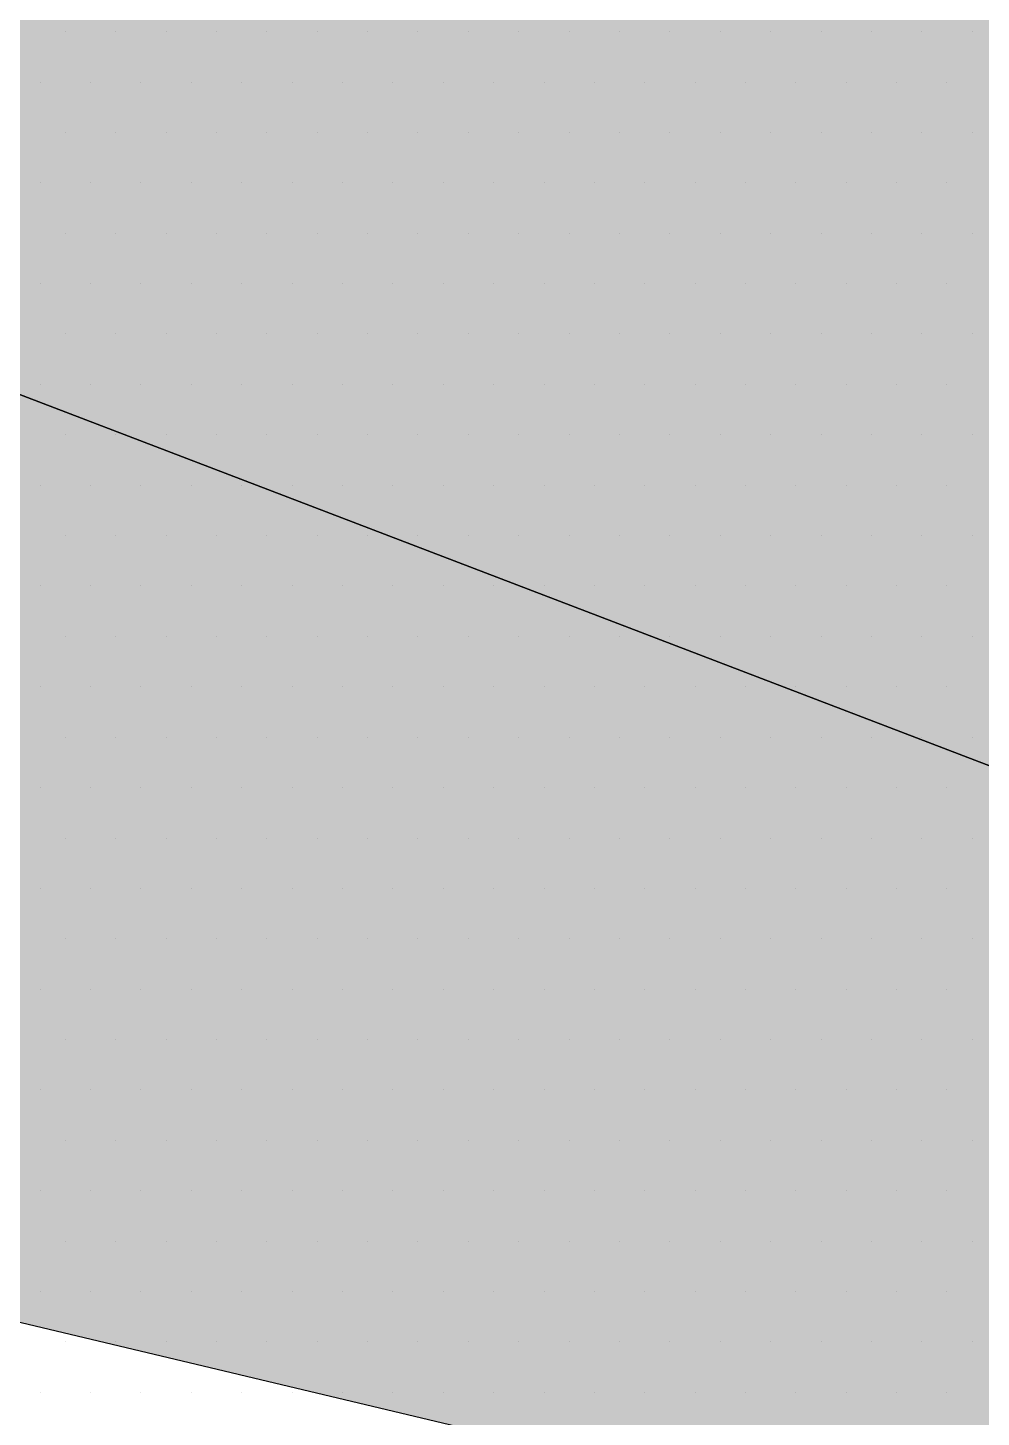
# Paper-space layout 'TOP_A1_00200_01-01-2017_MODELE' of a CAD drawing. Header units: millimetres. Extents: x -52 to 293, y -3 to 294.
# Drawn here: x 210.307 to 211.349, y 128.773 to 130.291 of the extents above; entities that cross this region are included whole.
import ezdxf

# ---------------------------------------------------------------- set-up
doc = ezdxf.new("R2010")
doc.units = ezdxf.units.MM
doc.header["$LTSCALE"] = 2
doc.linetypes.add('CACHEX2', pattern=[0.75, 0.5, -0.25])
for name, color, linetype in [('CALQUE_7', 4, 'Continuous'), ('CARTOUCHE', 7, 'Continuous'), ('rosace', 7, 'Continuous')]:
    doc.layers.add(name, color=color, linetype=linetype)

# ---------------------------------------------------------------- blocks, each defined once
blk = doc.blocks.new('A$C715108E3')
at = {"layer": 'CALQUE_7', "color": 131}
for p, q in [((-3.186, -13.3309), (-3.186, -13.3309)), ((-3.0942, -13.3309), (-3.0942, -13.3309)), ((-3.0024, -13.3309), (-3.0024, -13.3309)), ((-2.9109, -13.3309), (-2.9109, -13.3309)), ((-2.8191, -13.3309), (-2.8191, -13.3309)), ((-2.727, -13.3309), (-2.727, -13.3309)), ((-2.6358, -13.3309), (-2.6358, -13.3309)), ((-2.5439, -13.3309), (-2.5439, -13.3309)), ((-2.4519, -13.3309), (-2.4519, -13.3309)), ((-2.3599, -13.3309), (-2.3599, -13.3309)), ((-2.2686, -13.3309), (-2.2686, -13.3309)), ((-2.1766, -13.3309), (-2.1766, -13.3309)), ((-2.085, -13.3309), (-2.085, -13.3309)), ((-1.9933, -13.3309), (-1.9933, -13.3309)), ((-1.9015, -13.3309), (-1.9015, -13.3309)), ((-1.8097, -13.3309), (-1.8097, -13.3309)), ((-1.7182, -13.3309), (-1.7182, -13.3309)), ((-1.6264, -13.3309), (-1.6264, -13.3309)), ((-1.5345, -13.3309), (-1.5345, -13.3309)), ((-3.2318, -13.4233), (-3.2318, -13.4233)), ((-3.1399, -13.4233), (-3.1399, -13.4233)), ((-3.0485, -13.4233), (-3.0485, -13.4233)), ((-2.9566, -13.4233), (-2.9566, -13.4233)), ((-2.8648, -13.4233), (-2.8648, -13.4233)), ((-2.7733, -13.4233), (-2.7733, -13.4233)), ((-2.6815, -13.4233), (-2.6815, -13.4233)), ((-2.5895, -13.4233), (-2.5895, -13.4233)), ((-2.4975, -13.4233), (-2.4975, -13.4233)), ((-2.4062, -13.4233), (-2.4062, -13.4233)), ((-2.3142, -13.4233), (-2.3142, -13.4233)), ((-2.2223, -13.4233), (-2.2223, -13.4233)), ((-2.1309, -13.4233), (-2.1309, -13.4233)), ((-2.0391, -13.4233), (-2.0391, -13.4233)), ((-1.9472, -13.4233), (-1.9472, -13.4233)), ((-1.8558, -13.4233), (-1.8558, -13.4233)), ((-1.7639, -13.4233), (-1.7639, -13.4233)), ((-1.6721, -13.4233), (-1.6721, -13.4233)), ((-1.5806, -13.4233), (-1.5806, -13.4233)), ((-3.186, -13.5146), (-3.186, -13.5146)), ((-3.0942, -13.5146), (-3.0942, -13.5146)), ((-3.0024, -13.5146), (-3.0024, -13.5146)), ((-2.9109, -13.5146), (-2.9109, -13.5146)), ((-2.8191, -13.5146), (-2.8191, -13.5146)), ((-2.727, -13.5146), (-2.727, -13.5146)), ((-2.6358, -13.5146), (-2.6358, -13.5146)), ((-2.5439, -13.5146), (-2.5439, -13.5146)), ((-2.4519, -13.5146), (-2.4519, -13.5146)), ((-2.3599, -13.5146), (-2.3599, -13.5146)), ((-2.2686, -13.5146), (-2.2686, -13.5146)), ((-2.1766, -13.5146), (-2.1766, -13.5146)), ((-2.085, -13.5146), (-2.085, -13.5146)), ((-1.9933, -13.5146), (-1.9933, -13.5146)), ((-1.9015, -13.5146), (-1.9015, -13.5146)), ((-1.8097, -13.5146), (-1.8097, -13.5146)), ((-1.7182, -13.5146), (-1.7182, -13.5146)), ((-1.6264, -13.5146), (-1.6264, -13.5146)), ((-1.5345, -13.5146), (-1.5345, -13.5146)), ((-3.2318, -13.6058), (-3.2318, -13.6058)), ((-3.1399, -13.6058), (-3.1399, -13.6058)), ((-3.0485, -13.6058), (-3.0485, -13.6058)), ((-2.9566, -13.6058), (-2.9566, -13.6058)), ((-2.8648, -13.6058), (-2.8648, -13.6058)), ((-2.7733, -13.6058), (-2.7733, -13.6058)), ((-2.6815, -13.6058), (-2.6815, -13.6058)), ((-2.5895, -13.6058), (-2.5895, -13.6058)), ((-2.4975, -13.6058), (-2.4975, -13.6058)), ((-2.4062, -13.6058), (-2.4062, -13.6058)), ((-2.3142, -13.6058), (-2.3142, -13.6058)), ((-2.2223, -13.6058), (-2.2223, -13.6058)), ((-2.1309, -13.6058), (-2.1309, -13.6058)), ((-2.0391, -13.6058), (-2.0391, -13.6058)), ((-1.9472, -13.6058), (-1.9472, -13.6058)), ((-1.8558, -13.6058), (-1.8558, -13.6058)), ((-1.7639, -13.6058), (-1.7639, -13.6058)), ((-1.6721, -13.6058), (-1.6721, -13.6058)), ((-1.5806, -13.6058), (-1.5806, -13.6058)), ((-3.186, -13.6984), (-3.186, -13.6984)), ((-3.0942, -13.6984), (-3.0942, -13.6984)), ((-3.0024, -13.6984), (-3.0024, -13.6984)), ((-2.9109, -13.6984), (-2.9109, -13.6984)), ((-2.8191, -13.6984), (-2.8191, -13.6984)), ((-2.727, -13.6984), (-2.727, -13.6984)), ((-2.6358, -13.6984), (-2.6358, -13.6984)), ((-2.5439, -13.6984), (-2.5439, -13.6984)), ((-2.4519, -13.6984), (-2.4519, -13.6984)), ((-2.3599, -13.6984), (-2.3599, -13.6984)), ((-2.2686, -13.6984), (-2.2686, -13.6984)), ((-2.1766, -13.6984), (-2.1766, -13.6984)), ((-2.085, -13.6984), (-2.085, -13.6984)), ((-1.9933, -13.6984), (-1.9933, -13.6984)), ((-1.9015, -13.6984), (-1.9015, -13.6984)), ((-1.8097, -13.6984), (-1.8097, -13.6984)), ((-1.7182, -13.6984), (-1.7182, -13.6984)), ((-1.6264, -13.6984), (-1.6264, -13.6984)), ((-1.5345, -13.6984), (-1.5345, -13.6984)), ((-3.2318, -13.7897), (-3.2318, -13.7897)), ((-3.1399, -13.7897), (-3.1399, -13.7897)), ((-3.0485, -13.7897), (-3.0485, -13.7897)), ((-2.9566, -13.7897), (-2.9566, -13.7897)), ((-2.8648, -13.7897), (-2.8648, -13.7897)), ((-2.7733, -13.7897), (-2.7733, -13.7897)), ((-2.6815, -13.7897), (-2.6815, -13.7897)), ((-2.5895, -13.7897), (-2.5895, -13.7897)), ((-2.4975, -13.7897), (-2.4975, -13.7897)), ((-2.4062, -13.7897), (-2.4062, -13.7897)), ((-2.3142, -13.7897), (-2.3142, -13.7897)), ((-2.2223, -13.7897), (-2.2223, -13.7897)), ((-2.1309, -13.7897), (-2.1309, -13.7897)), ((-2.0391, -13.7897), (-2.0391, -13.7897)), ((-1.9472, -13.7897), (-1.9472, -13.7897)), ((-1.8558, -13.7897), (-1.8558, -13.7897)), ((-1.7639, -13.7897), (-1.7639, -13.7897)), ((-1.6721, -13.7897), (-1.6721, -13.7897)), ((-1.5806, -13.7897), (-1.5806, -13.7897)), ((-3.186, -13.8809), (-3.186, -13.8809)), ((-3.0942, -13.8809), (-3.0942, -13.8809)), ((-3.0024, -13.8809), (-3.0024, -13.8809)), ((-2.9109, -13.8809), (-2.9109, -13.8809)), ((-2.8191, -13.8809), (-2.8191, -13.8809)), ((-2.727, -13.8809), (-2.727, -13.8809)), ((-2.6358, -13.8809), (-2.6358, -13.8809)), ((-2.5439, -13.8809), (-2.5439, -13.8809)), ((-2.4519, -13.8809), (-2.4519, -13.8809)), ((-2.3599, -13.8809), (-2.3599, -13.8809)), ((-2.2686, -13.8809), (-2.2686, -13.8809)), ((-2.1766, -13.8809), (-2.1766, -13.8809)), ((-2.085, -13.8809), (-2.085, -13.8809)), ((-1.9933, -13.8809), (-1.9933, -13.8809)), ((-1.9015, -13.8809), (-1.9015, -13.8809)), ((-1.8097, -13.8809), (-1.8097, -13.8809)), ((-1.7182, -13.8809), (-1.7182, -13.8809)), ((-1.6264, -13.8809), (-1.6264, -13.8809)), ((-1.5345, -13.8809), (-1.5345, -13.8809)), ((-3.2318, -13.9735), (-3.2318, -13.9735)), ((-3.1399, -13.9735), (-3.1399, -13.9735)), ((-3.0485, -13.9735), (-3.0485, -13.9735)), ((-2.9566, -13.9735), (-2.9566, -13.9735)), ((-2.8648, -13.9735), (-2.8648, -13.9735)), ((-2.7733, -13.9735), (-2.7733, -13.9735)), ((-2.6815, -13.9735), (-2.6815, -13.9735)), ((-2.5895, -13.9735), (-2.5895, -13.9735)), ((-2.4975, -13.9735), (-2.4975, -13.9735)), ((-2.4062, -13.9735), (-2.4062, -13.9735)), ((-2.3142, -13.9735), (-2.3142, -13.9735)), ((-2.2223, -13.9735), (-2.2223, -13.9735)), ((-2.1309, -13.9735), (-2.1309, -13.9735)), ((-2.0391, -13.9735), (-2.0391, -13.9735)), ((-1.9472, -13.9735), (-1.9472, -13.9735)), ((-1.8558, -13.9735), (-1.8558, -13.9735)), ((-1.7639, -13.9735), (-1.7639, -13.9735)), ((-1.6721, -13.9735), (-1.6721, -13.9735)), ((-1.5806, -13.9735), (-1.5806, -13.9735)), ((-3.186, -14.065), (-3.186, -14.065)), ((-3.0942, -14.065), (-3.0942, -14.065)), ((-3.0024, -14.065), (-3.0024, -14.065)), ((-2.9109, -14.065), (-2.9109, -14.065)), ((-2.8191, -14.065), (-2.8191, -14.065)), ((-2.727, -14.065), (-2.727, -14.065)), ((-2.6358, -14.065), (-2.6358, -14.065)), ((-2.5439, -14.065), (-2.5439, -14.065)), ((-2.4519, -14.065), (-2.4519, -14.065)), ((-2.3599, -14.065), (-2.3599, -14.065)), ((-2.2686, -14.065), (-2.2686, -14.065)), ((-2.1766, -14.065), (-2.1766, -14.065)), ((-2.085, -14.065), (-2.085, -14.065)), ((-1.9933, -14.065), (-1.9933, -14.065)), ((-1.9015, -14.065), (-1.9015, -14.065)), ((-1.8097, -14.065), (-1.8097, -14.065)), ((-1.7182, -14.065), (-1.7182, -14.065)), ((-1.6264, -14.065), (-1.6264, -14.065)), ((-1.5345, -14.065), (-1.5345, -14.065)), ((-3.2318, -14.1574), (-3.2318, -14.1574)), ((-3.1399, -14.1574), (-3.1399, -14.1574)), ((-3.0485, -14.1574), (-3.0485, -14.1574)), ((-2.9566, -14.1574), (-2.9566, -14.1574)), ((-2.8648, -14.1574), (-2.8648, -14.1574)), ((-2.7733, -14.1574), (-2.7733, -14.1574)), ((-2.6815, -14.1574), (-2.6815, -14.1574)), ((-2.5895, -14.1574), (-2.5895, -14.1574)), ((-2.4975, -14.1574), (-2.4975, -14.1574)), ((-2.4062, -14.1574), (-2.4062, -14.1574)), ((-2.3142, -14.1574), (-2.3142, -14.1574)), ((-2.2223, -14.1574), (-2.2223, -14.1574)), ((-2.1309, -14.1574), (-2.1309, -14.1574)), ((-2.0391, -14.1574), (-2.0391, -14.1574)), ((-1.9472, -14.1574), (-1.9472, -14.1574)), ((-1.8558, -14.1574), (-1.8558, -14.1574)), ((-1.7639, -14.1574), (-1.7639, -14.1574)), ((-1.6721, -14.1574), (-1.6721, -14.1574)), ((-1.5806, -14.1574), (-1.5806, -14.1574)), ((-3.186, -14.2488), (-3.186, -14.2488)), ((-3.0942, -14.2488), (-3.0942, -14.2488)), ((-3.0024, -14.2488), (-3.0024, -14.2488)), ((-2.9109, -14.2488), (-2.9109, -14.2488)), ((-2.8191, -14.2488), (-2.8191, -14.2488)), ((-2.727, -14.2488), (-2.727, -14.2488)), ((-2.6358, -14.2488), (-2.6358, -14.2488)), ((-2.5439, -14.2488), (-2.5439, -14.2488)), ((-2.4519, -14.2488), (-2.4519, -14.2488)), ((-2.3599, -14.2488), (-2.3599, -14.2488)), ((-2.2686, -14.2488), (-2.2686, -14.2488)), ((-2.1766, -14.2488), (-2.1766, -14.2488)), ((-2.085, -14.2488), (-2.085, -14.2488)), ((-1.9933, -14.2488), (-1.9933, -14.2488)), ((-1.9015, -14.2488), (-1.9015, -14.2488)), ((-1.8097, -14.2488), (-1.8097, -14.2488)), ((-1.7182, -14.2488), (-1.7182, -14.2488)), ((-1.6264, -14.2488), (-1.6264, -14.2488)), ((-1.5345, -14.2488), (-1.5345, -14.2488)), ((-3.2318, -14.3401), (-3.2318, -14.3401)), ((-3.1399, -14.3401), (-3.1399, -14.3401)), ((-3.0485, -14.3401), (-3.0485, -14.3401)), ((-2.9566, -14.3401), (-2.9566, -14.3401)), ((-2.8648, -14.3401), (-2.8648, -14.3401)), ((-2.7733, -14.3401), (-2.7733, -14.3401)), ((-2.6815, -14.3401), (-2.6815, -14.3401)), ((-2.5895, -14.3401), (-2.5895, -14.3401)), ((-2.4975, -14.3401), (-2.4975, -14.3401)), ((-2.4062, -14.3401), (-2.4062, -14.3401)), ((-2.3142, -14.3401), (-2.3142, -14.3401)), ((-2.2223, -14.3401), (-2.2223, -14.3401)), ((-2.1309, -14.3401), (-2.1309, -14.3401)), ((-2.0391, -14.3401), (-2.0391, -14.3401)), ((-1.9472, -14.3401), (-1.9472, -14.3401)), ((-1.8558, -14.3401), (-1.8558, -14.3401)), ((-1.7639, -14.3401), (-1.7639, -14.3401)), ((-1.6721, -14.3401), (-1.6721, -14.3401)), ((-1.5806, -14.3401), (-1.5806, -14.3401)), ((-3.186, -14.4325), (-3.186, -14.4325)), ((-3.0942, -14.4325), (-3.0942, -14.4325)), ((-3.0024, -14.4325), (-3.0024, -14.4325)), ((-2.9109, -14.4325), (-2.9109, -14.4325)), ((-2.8191, -14.4325), (-2.8191, -14.4325)), ((-2.727, -14.4325), (-2.727, -14.4325)), ((-2.6358, -14.4325), (-2.6358, -14.4325)), ((-2.5439, -14.4325), (-2.5439, -14.4325)), ((-2.4519, -14.4325), (-2.4519, -14.4325)), ((-2.3599, -14.4325), (-2.3599, -14.4325)), ((-2.2686, -14.4325), (-2.2686, -14.4325)), ((-2.1766, -14.4325), (-2.1766, -14.4325)), ((-2.085, -14.4325), (-2.085, -14.4325)), ((-1.9933, -14.4325), (-1.9933, -14.4325)), ((-1.9015, -14.4325), (-1.9015, -14.4325)), ((-1.8097, -14.4325), (-1.8097, -14.4325)), ((-1.7182, -14.4325), (-1.7182, -14.4325)), ((-1.6264, -14.4325), (-1.6264, -14.4325)), ((-1.5345, -14.4325), (-1.5345, -14.4325)), ((-3.2318, -14.5238), (-3.2318, -14.5238)), ((-3.1399, -14.5238), (-3.1399, -14.5238)), ((-3.0485, -14.5238), (-3.0485, -14.5238)), ((-2.9566, -14.5238), (-2.9566, -14.5238)), ((-2.8648, -14.5238), (-2.8648, -14.5238)), ((-2.7733, -14.5238), (-2.7733, -14.5238)), ((-2.6815, -14.5238), (-2.6815, -14.5238)), ((-2.5895, -14.5238), (-2.5895, -14.5238)), ((-2.4975, -14.5238), (-2.4975, -14.5238)), ((-2.4062, -14.5238), (-2.4062, -14.5238)), ((-2.3142, -14.5238), (-2.3142, -14.5238)), ((-2.2223, -14.5238), (-2.2223, -14.5238)), ((-2.1309, -14.5238), (-2.1309, -14.5238)), ((-2.0391, -14.5238), (-2.0391, -14.5238)), ((-1.9472, -14.5238), (-1.9472, -14.5238)), ((-1.8558, -14.5238), (-1.8558, -14.5238)), ((-1.7639, -14.5238), (-1.7639, -14.5238)), ((-1.6721, -14.5238), (-1.6721, -14.5238)), ((-1.5806, -14.5238), (-1.5806, -14.5238)), ((-3.186, -14.6152), (-3.186, -14.6152)), ((-3.0942, -14.6152), (-3.0942, -14.6152)), ((-3.0024, -14.6152), (-3.0024, -14.6152)), ((-2.9109, -14.6152), (-2.9109, -14.6152)), ((-2.8191, -14.6152), (-2.8191, -14.6152)), ((-2.727, -14.6152), (-2.727, -14.6152)), ((-2.6358, -14.6152), (-2.6358, -14.6152)), ((-2.5439, -14.6152), (-2.5439, -14.6152)), ((-2.4519, -14.6152), (-2.4519, -14.6152)), ((-2.3599, -14.6152), (-2.3599, -14.6152)), ((-2.2686, -14.6152), (-2.2686, -14.6152)), ((-2.1766, -14.6152), (-2.1766, -14.6152)), ((-2.085, -14.6152), (-2.085, -14.6152)), ((-1.9933, -14.6152), (-1.9933, -14.6152)), ((-1.9015, -14.6152), (-1.9015, -14.6152)), ((-1.8097, -14.6152), (-1.8097, -14.6152)), ((-1.7182, -14.6152), (-1.7182, -14.6152)), ((-1.6264, -14.6152), (-1.6264, -14.6152)), ((-1.5345, -14.6152), (-1.5345, -14.6152)), ((-3.2318, -14.7076), (-3.2318, -14.7076)), ((-3.1399, -14.7076), (-3.1399, -14.7076)), ((-3.0485, -14.7076), (-3.0485, -14.7076)), ((-2.9566, -14.7076), (-2.9566, -14.7076)), ((-2.8648, -14.7076), (-2.8648, -14.7076)), ((-2.7733, -14.7076), (-2.7733, -14.7076)), ((-2.6815, -14.7076), (-2.6815, -14.7076)), ((-2.5895, -14.7076), (-2.5895, -14.7076)), ((-2.4975, -14.7076), (-2.4975, -14.7076)), ((-2.4062, -14.7076), (-2.4062, -14.7076)), ((-2.3142, -14.7076), (-2.3142, -14.7076)), ((-2.2223, -14.7076), (-2.2223, -14.7076)), ((-2.1309, -14.7076), (-2.1309, -14.7076)), ((-2.0391, -14.7076), (-2.0391, -14.7076)), ((-1.9472, -14.7076), (-1.9472, -14.7076)), ((-1.8558, -14.7076), (-1.8558, -14.7076)), ((-1.7639, -14.7076), (-1.7639, -14.7076)), ((-1.6721, -14.7076), (-1.6721, -14.7076)), ((-1.5806, -14.7076), (-1.5806, -14.7076)), ((-3.186, -14.7991), (-3.186, -14.7991)), ((-3.0942, -14.7991), (-3.0942, -14.7991)), ((-3.0024, -14.7991), (-3.0024, -14.7991)), ((-2.9109, -14.7991), (-2.9109, -14.7991)), ((-2.8191, -14.7991), (-2.8191, -14.7991)), ((-2.727, -14.7991), (-2.727, -14.7991)), ((-2.6358, -14.7991), (-2.6358, -14.7991)), ((-2.5439, -14.7991), (-2.5439, -14.7991)), ((-2.4519, -14.7991), (-2.4519, -14.7991)), ((-2.3599, -14.7991), (-2.3599, -14.7991)), ((-2.2686, -14.7991), (-2.2686, -14.7991)), ((-2.1766, -14.7991), (-2.1766, -14.7991)), ((-2.085, -14.7991), (-2.085, -14.7991)), ((-1.9933, -14.7991), (-1.9933, -14.7991)), ((-1.9015, -14.7991), (-1.9015, -14.7991)), ((-1.8097, -14.7991), (-1.8097, -14.7991)), ((-1.7182, -14.7991), (-1.7182, -14.7991)), ((-1.6264, -14.7991), (-1.6264, -14.7991)), ((-1.5345, -14.7991), (-1.5345, -14.7991)), ((-3.2318, -14.8905), (-3.2318, -14.8905)), ((-3.1399, -14.8905), (-3.1399, -14.8905)), ((-3.0485, -14.8905), (-3.0485, -14.8905)), ((-2.9566, -14.8905), (-2.9566, -14.8905)), ((-2.8648, -14.8905), (-2.8648, -14.8905)), ((-2.7733, -14.8905), (-2.7733, -14.8905)), ((-2.6815, -14.8905), (-2.6815, -14.8905)), ((-2.5895, -14.8905), (-2.5895, -14.8905)), ((-2.4975, -14.8905), (-2.4975, -14.8905)), ((-2.4062, -14.8905), (-2.4062, -14.8905)), ((-2.3142, -14.8905), (-2.3142, -14.8905)), ((-2.2223, -14.8905), (-2.2223, -14.8905)), ((-2.1309, -14.8905), (-2.1309, -14.8905)), ((-2.0391, -14.8905), (-2.0391, -14.8905)), ((-1.9472, -14.8905), (-1.9472, -14.8905)), ((-1.8558, -14.8905), (-1.8558, -14.8905)), ((-1.7639, -14.8905), (-1.7639, -14.8905)), ((-1.6721, -14.8905), (-1.6721, -14.8905)), ((-1.5806, -14.8905), (-1.5806, -14.8905)), ((-3.186, -14.9827), (-3.186, -14.9827)), ((-3.0942, -14.9827), (-3.0942, -14.9827)), ((-3.0024, -14.9827), (-3.0024, -14.9827)), ((-2.9109, -14.9827), (-2.9109, -14.9827)), ((-2.8191, -14.9827), (-2.8191, -14.9827)), ((-2.727, -14.9827), (-2.727, -14.9827)), ((-2.6358, -14.9827), (-2.6358, -14.9827)), ((-2.5439, -14.9827), (-2.5439, -14.9827)), ((-2.4519, -14.9827), (-2.4519, -14.9827)), ((-2.3599, -14.9827), (-2.3599, -14.9827)), ((-2.2686, -14.9827), (-2.2686, -14.9827)), ((-2.1766, -14.9827), (-2.1766, -14.9827)), ((-2.085, -14.9827), (-2.085, -14.9827)), ((-1.9933, -14.9827), (-1.9933, -14.9827)), ((-1.9015, -14.9827), (-1.9015, -14.9827)), ((-1.8097, -14.9827), (-1.8097, -14.9827)), ((-1.7182, -14.9827), (-1.7182, -14.9827)), ((-1.6264, -14.9827), (-1.6264, -14.9827)), ((-1.5345, -14.9827), (-1.5345, -14.9827)), ((-3.2318, -15.0742), (-3.2318, -15.0742)), ((-3.1399, -15.0742), (-3.1399, -15.0742)), ((-3.0485, -15.0742), (-3.0485, -15.0742)), ((-2.9566, -15.0742), (-2.9566, -15.0742)), ((-2.8648, -15.0742), (-2.8648, -15.0742)), ((-2.7733, -15.0742), (-2.7733, -15.0742)), ((-2.6815, -15.0742), (-2.6815, -15.0742)), ((-2.5895, -15.0742), (-2.5895, -15.0742)), ((-2.4975, -15.0742), (-2.4975, -15.0742)), ((-2.4062, -15.0742), (-2.4062, -15.0742)), ((-2.3142, -15.0742), (-2.3142, -15.0742)), ((-2.2223, -15.0742), (-2.2223, -15.0742)), ((-2.1309, -15.0742), (-2.1309, -15.0742)), ((-2.0391, -15.0742), (-2.0391, -15.0742)), ((-1.9472, -15.0742), (-1.9472, -15.0742)), ((-1.8558, -15.0742), (-1.8558, -15.0742)), ((-1.7639, -15.0742), (-1.7639, -15.0742)), ((-1.6721, -15.0742), (-1.6721, -15.0742)), ((-1.5806, -15.0742), (-1.5806, -15.0742)), ((-3.186, -15.1655), (-3.186, -15.1655)), ((-3.0942, -15.1655), (-3.0942, -15.1655)), ((-3.0024, -15.1655), (-3.0024, -15.1655)), ((-2.9109, -15.1655), (-2.9109, -15.1655)), ((-2.8191, -15.1655), (-2.8191, -15.1655)), ((-2.727, -15.1655), (-2.727, -15.1655)), ((-2.6358, -15.1655), (-2.6358, -15.1655)), ((-2.5439, -15.1655), (-2.5439, -15.1655)), ((-2.4519, -15.1655), (-2.4519, -15.1655)), ((-2.3599, -15.1655), (-2.3599, -15.1655)), ((-2.2686, -15.1655), (-2.2686, -15.1655)), ((-2.1766, -15.1655), (-2.1766, -15.1655)), ((-2.085, -15.1655), (-2.085, -15.1655)), ((-1.9933, -15.1655), (-1.9933, -15.1655)), ((-1.9015, -15.1655), (-1.9015, -15.1655)), ((-1.8097, -15.1655), (-1.8097, -15.1655)), ((-1.7182, -15.1655), (-1.7182, -15.1655)), ((-1.6264, -15.1655), (-1.6264, -15.1655)), ((-1.5345, -15.1655), (-1.5345, -15.1655)), ((-3.2318, -15.2579), (-3.2318, -15.2579)), ((-3.1399, -15.2579), (-3.1399, -15.2579)), ((-3.0485, -15.2579), (-3.0485, -15.2579)), ((-2.9566, -15.2579), (-2.9566, -15.2579)), ((-2.8648, -15.2579), (-2.8648, -15.2579)), ((-2.7733, -15.2579), (-2.7733, -15.2579)), ((-2.6815, -15.2579), (-2.6815, -15.2579)), ((-2.5895, -15.2579), (-2.5895, -15.2579)), ((-2.4975, -15.2579), (-2.4975, -15.2579)), ((-2.4062, -15.2579), (-2.4062, -15.2579)), ((-2.3142, -15.2579), (-2.3142, -15.2579)), ((-2.2223, -15.2579), (-2.2223, -15.2579)), ((-2.1309, -15.2579), (-2.1309, -15.2579)), ((-2.0391, -15.2579), (-2.0391, -15.2579)), ((-1.9472, -15.2579), (-1.9472, -15.2579)), ((-1.8558, -15.2579), (-1.8558, -15.2579)), ((-1.7639, -15.2579), (-1.7639, -15.2579)), ((-1.6721, -15.2579), (-1.6721, -15.2579)), ((-1.5806, -15.2579), (-1.5806, -15.2579)), ((-3.186, -15.3493), (-3.186, -15.3493)), ((-3.0942, -15.3493), (-3.0942, -15.3493)), ((-3.0024, -15.3493), (-3.0024, -15.3493)), ((-2.9109, -15.3493), (-2.9109, -15.3493)), ((-2.8191, -15.3493), (-2.8191, -15.3493)), ((-2.727, -15.3493), (-2.727, -15.3493)), ((-2.6358, -15.3493), (-2.6358, -15.3493)), ((-2.5439, -15.3493), (-2.5439, -15.3493)), ((-2.4519, -15.3493), (-2.4519, -15.3493)), ((-2.3599, -15.3493), (-2.3599, -15.3493)), ((-2.2686, -15.3493), (-2.2686, -15.3493)), ((-2.1766, -15.3493), (-2.1766, -15.3493)), ((-2.085, -15.3493), (-2.085, -15.3493)), ((-1.9933, -15.3493), (-1.9933, -15.3493)), ((-1.9015, -15.3493), (-1.9015, -15.3493)), ((-1.8097, -15.3493), (-1.8097, -15.3493)), ((-1.7182, -15.3493), (-1.7182, -15.3493)), ((-1.6264, -15.3493), (-1.6264, -15.3493)), ((-1.5345, -15.3493), (-1.5345, -15.3493)), ((-3.2318, -15.4406), (-3.2318, -15.4406)), ((-3.1399, -15.4406), (-3.1399, -15.4406)), ((-3.0485, -15.4406), (-3.0485, -15.4406)), ((-2.9566, -15.4406), (-2.9566, -15.4406)), ((-2.8648, -15.4406), (-2.8648, -15.4406)), ((-2.7733, -15.4406), (-2.7733, -15.4406)), ((-2.6815, -15.4406), (-2.6815, -15.4406)), ((-2.5895, -15.4406), (-2.5895, -15.4406)), ((-2.4975, -15.4406), (-2.4975, -15.4406)), ((-2.4062, -15.4406), (-2.4062, -15.4406)), ((-2.3142, -15.4406), (-2.3142, -15.4406)), ((-2.2223, -15.4406), (-2.2223, -15.4406)), ((-2.1309, -15.4406), (-2.1309, -15.4406)), ((-2.0391, -15.4406), (-2.0391, -15.4406)), ((-1.9472, -15.4406), (-1.9472, -15.4406)), ((-1.8558, -15.4406), (-1.8558, -15.4406)), ((-1.7639, -15.4406), (-1.7639, -15.4406)), ((-1.6721, -15.4406), (-1.6721, -15.4406)), ((-1.5806, -15.4406), (-1.5806, -15.4406)), ((-3.186, -15.5332), (-3.186, -15.5332)), ((-3.0942, -15.5332), (-3.0942, -15.5332)), ((-3.0024, -15.5332), (-3.0024, -15.5332)), ((-2.9109, -15.5332), (-2.9109, -15.5332)), ((-2.8191, -15.5332), (-2.8191, -15.5332)), ((-2.727, -15.5332), (-2.727, -15.5332)), ((-2.6358, -15.5332), (-2.6358, -15.5332)), ((-2.5439, -15.5332), (-2.5439, -15.5332)), ((-2.4519, -15.5332), (-2.4519, -15.5332)), ((-2.3599, -15.5332), (-2.3599, -15.5332)), ((-2.2686, -15.5332), (-2.2686, -15.5332)), ((-2.1766, -15.5332), (-2.1766, -15.5332)), ((-2.085, -15.5332), (-2.085, -15.5332)), ((-1.9933, -15.5332), (-1.9933, -15.5332)), ((-1.9015, -15.5332), (-1.9015, -15.5332)), ((-1.8097, -15.5332), (-1.8097, -15.5332)), ((-1.7182, -15.5332), (-1.7182, -15.5332)), ((-1.6264, -15.5332), (-1.6264, -15.5332)), ((-1.5345, -15.5332), (-1.5345, -15.5332)), ((-3.2318, -15.6246), (-3.2318, -15.6246)), ((-3.1399, -15.6246), (-3.1399, -15.6246)), ((-3.0485, -15.6246), (-3.0485, -15.6246)), ((-2.9566, -15.6246), (-2.9566, -15.6246)), ((-2.8648, -15.6246), (-2.8648, -15.6246)), ((-2.7733, -15.6246), (-2.7733, -15.6246)), ((-2.6815, -15.6246), (-2.6815, -15.6246)), ((-2.5895, -15.6246), (-2.5895, -15.6246)), ((-2.4975, -15.6246), (-2.4975, -15.6246)), ((-2.4062, -15.6246), (-2.4062, -15.6246)), ((-2.3142, -15.6246), (-2.3142, -15.6246)), ((-2.2223, -15.6246), (-2.2223, -15.6246)), ((-2.1309, -15.6246), (-2.1309, -15.6246)), ((-2.0391, -15.6246), (-2.0391, -15.6246)), ((-1.9472, -15.6246), (-1.9472, -15.6246)), ((-1.8558, -15.6246), (-1.8558, -15.6246)), ((-1.7639, -15.6246), (-1.7639, -15.6246)), ((-1.6721, -15.6246), (-1.6721, -15.6246)), ((-1.5806, -15.6246), (-1.5806, -15.6246)), ((-3.186, -15.7159), (-3.186, -15.7159)), ((-3.0942, -15.7159), (-3.0942, -15.7159)), ((-3.0024, -15.7159), (-3.0024, -15.7159)), ((-2.9109, -15.7159), (-2.9109, -15.7159)), ((-2.8191, -15.7159), (-2.8191, -15.7159)), ((-2.727, -15.7159), (-2.727, -15.7159)), ((-2.6358, -15.7159), (-2.6358, -15.7159)), ((-2.5439, -15.7159), (-2.5439, -15.7159)), ((-2.4519, -15.7159), (-2.4519, -15.7159)), ((-2.3599, -15.7159), (-2.3599, -15.7159)), ((-2.2686, -15.7159), (-2.2686, -15.7159)), ((-2.1766, -15.7159), (-2.1766, -15.7159)), ((-2.085, -15.7159), (-2.085, -15.7159)), ((-1.9933, -15.7159), (-1.9933, -15.7159)), ((-1.9015, -15.7159), (-1.9015, -15.7159)), ((-1.8097, -15.7159), (-1.8097, -15.7159)), ((-1.7182, -15.7159), (-1.7182, -15.7159)), ((-1.6264, -15.7159), (-1.6264, -15.7159)), ((-1.5345, -15.7159), (-1.5345, -15.7159)), ((-3.2318, -15.8083), (-3.2318, -15.8083)), ((-3.1399, -15.8083), (-3.1399, -15.8083)), ((-3.0485, -15.8083), (-3.0485, -15.8083)), ((-2.9566, -15.8083), (-2.9566, -15.8083)), ((-2.8648, -15.8083), (-2.8648, -15.8083)), ((-2.7733, -15.8083), (-2.7733, -15.8083)), ((-2.6815, -15.8083), (-2.6815, -15.8083)), ((-2.5895, -15.8083), (-2.5895, -15.8083)), ((-2.4975, -15.8083), (-2.4975, -15.8083)), ((-2.4062, -15.8083), (-2.4062, -15.8083)), ((-2.3142, -15.8083), (-2.3142, -15.8083)), ((-2.2223, -15.8083), (-2.2223, -15.8083)), ((-2.1309, -15.8083), (-2.1309, -15.8083)), ((-2.0391, -15.8083), (-2.0391, -15.8083)), ((-1.9472, -15.8083), (-1.9472, -15.8083)), ((-1.8558, -15.8083), (-1.8558, -15.8083)), ((-1.7639, -15.8083), (-1.7639, -15.8083)), ((-1.6721, -15.8083), (-1.6721, -15.8083)), ((-1.5806, -15.8083), (-1.5806, -15.8083))]:
    blk.add_line(p, q, dxfattribs=at)
blk = doc.blocks.new('A$C581E6685')
at = {"layer": 'rosace'}
for color, points in [(32, [(-39.8519, 24.2064), (-37.1498, 25.5201), (-23.2602, 17.8548)]), (40, [(-39.8519, 24.2064), (-23.2602, 17.8548), (-38.5844, 21.5046)])]:
    blk.add_hatch(color=color, dxfattribs=at).paths.add_polyline_path(points)
at = {"layer": 'rosace', "color": 32}
blk.add_lwpolyline([(-39.8519, 24.2064), (-37.1498, 25.5201), (-23.2602, 17.8559)], close=True, dxfattribs=at)
at = {"layer": 'rosace', "color": 40}
blk.add_lwpolyline([(-39.8519, 24.2064), (-23.2602, 17.8559), (-38.584, 21.5046)], close=True, dxfattribs=at)
at = {"layer": 'rosace', "color": 32, "linetype": 'CACHEX2', "ltscale": 1.5}
blk.add_ellipse((-38.0538, 23.8138), major_axis=(-19.0311, -3.534), ratio=0.590567, dxfattribs=at)
at = {"layer": 'rosace', "color": 32}
blk.add_ellipse((-37.6144, 23.8499), major_axis=(-13.5768, -4.2839), ratio=0.791971, dxfattribs=at)
at = {"layer": 'CARTOUCHE'}
blk.add_blockref('A$C715108E3', (-31.6739, 36.3189), dxfattribs=at)

psp = doc.layouts.new('TOP_A1_00200_01-01-2017_MODELE')

# ---------------------------------------------------------------- linework, layer by layer
at = {"layer": 'CARTOUCHE'}
psp.add_rational_spline([(193.9931, 140.7359), (193.9931, 129.8447), (193.9931, 118.9535), (193.9931, 115.1135), (197.8331, 115.1135), (243.3724, 115.1135), (288.9116, 115.1135), (292.7516, 115.1135), (292.7516, 118.9535), (292.7516, 129.8447), (292.7516, 140.7359), (292.7516, 144.5759), (288.9116, 144.5759), (243.3724, 144.5759), (197.8331, 144.5759), (193.9931, 144.5759), (193.9931, 140.7359)], [1, 1, 1, 0.707106781187, 1, 1, 1, 0.707106781187, 1, 1, 1, 0.707106781187, 1, 1, 1, 0.707106781187, 1], degree=2, knots=[0, 0, 0, 1, 1, 2.570796, 2.570796, 3.570796, 3.570796, 5.141593, 5.141593, 6.141593, 6.141593, 7.712389, 7.712389, 8.712389, 8.712389, 10.283185, 10.283185, 10.283185], dxfattribs=at)

# ---------------------------------------------------------------- block references
at = {"layer": 'CARTOUCHE', "xscale": 0.6, "yscale": 0.6, "zscale": 0.6}
psp.add_blockref('A$C581E6685', (231.2638, 116.4941), dxfattribs=at)

doc.saveas('drawing.dxf')
